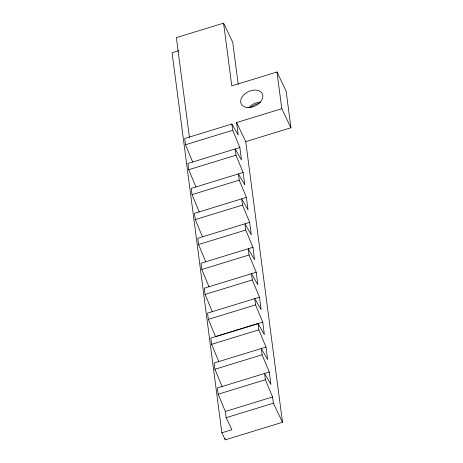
<?xml version="1.0" encoding="UTF-8"?>
<svg xmlns="http://www.w3.org/2000/svg" width="463" height="463" viewBox="0 0 463 463"><rect width="100%" height="100%" fill="white"/><g stroke="black" fill="none" stroke-linecap="round" stroke-linejoin="round"><path stroke-width="0.69" d="M238.214 84.283L232.704 42.226L223.565 23.15L176.362 37.642L189.431 137.337M178.77 50.675L172.074 52.73L221.875 432.783L225.261 439.85L282.505 422.279L245.731 141.637L236.593 122.568L281.788 108.689L276.978 72.008L231.784 85.881L223.565 23.15M236.593 122.568L238.225 135.04L231.865 124.026L184.668 138.518L185.484 144.757L192.66 162.004M185.484 144.757L232.686 130.265L231.865 124.026M245.731 141.637L290.926 127.765L286.117 91.078L276.978 72.008M232.686 130.265L239.863 147.512L187.932 163.462L188.754 169.701L195.93 186.948M188.754 169.701L235.951 155.209L235.135 148.976L241.495 159.984L239.863 147.512M235.951 155.209L243.133 172.456L191.202 188.412L192.018 194.645L199.2 211.892M192.018 194.645L239.221 180.153L238.404 173.92L244.765 184.928L243.133 172.456M239.221 180.153L246.397 197.4L194.472 213.356L195.288 219.589L202.464 236.836M195.288 219.589L242.49 205.103L241.674 198.864L248.035 209.878L246.397 197.4M242.49 205.103L249.667 222.35L197.742 238.3L198.558 244.539L205.734 261.786M198.558 244.539L245.76 230.047L244.939 223.808L251.305 234.822L249.667 222.35M245.76 230.047L252.937 247.294L201.011 263.244L201.827 269.483L209.004 286.73M201.827 269.483L249.025 254.991L248.209 248.758L254.569 259.766L252.937 247.294M249.025 254.991L256.207 272.238L204.276 288.194L205.097 294.427L212.274 311.674M205.097 294.427L252.294 279.941L251.478 273.702L257.839 284.71L256.207 272.238M259.471 297.182L207.546 313.138L208.362 319.372L215.544 336.618L262.741 322.132L255.564 304.885L254.748 298.647L261.109 309.66L259.471 297.182L252.294 279.941M208.362 319.372L255.564 304.885M262.741 322.132L264.379 334.604L258.018 323.591L210.815 338.083L211.632 344.322L218.808 361.568M211.632 344.322L258.834 329.83L258.018 323.591M258.834 329.83L266.011 347.076L214.085 363.027L214.901 369.266L222.078 386.512M214.901 369.266L262.104 354.774L261.282 348.541L267.643 359.548L266.011 347.076M262.104 354.774L269.281 372.02L217.35 387.977L218.171 394.21L225.348 411.457L226.164 417.695L231.917 429.705L221.875 432.783M218.171 394.21L265.368 379.724L264.552 373.485L270.913 384.493L269.281 372.02M225.348 411.457L272.551 396.965L265.368 379.724M226.164 417.695L273.367 403.204L272.551 396.965M281.788 108.689L290.926 127.765M273.367 403.204L282.505 422.279M225.07 438.415L225.261 439.85M250.292 107.468A21.281 14.405 -25.6 0 1 258.979 103.226M248.961 107.526A11.708 7.923 -25.6 0 1 260.767 102.08M247.155 107.514A11.708 7.923 -25.6 0 0 262.81 95.436A11.708 7.923 -25.6 0 0 245.326 93.532A11.708 7.923 -25.6 0 0 247.155 107.514"/></g></svg>
